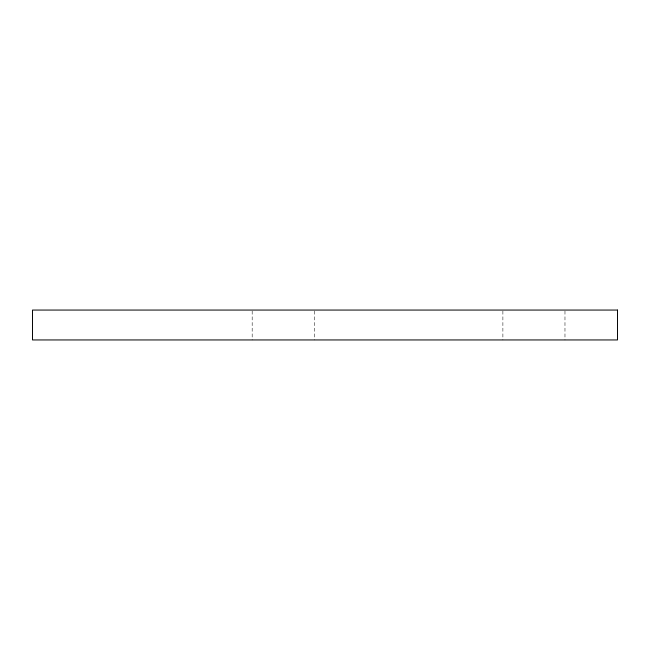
<?xml version="1.0" encoding="UTF-8"?>
<svg xmlns="http://www.w3.org/2000/svg" width="650" height="650" viewBox="0 0 650 650"><rect width="100%" height="100%" fill="white"/><g stroke="black" fill="none" stroke-linecap="round" stroke-linejoin="round"><path stroke-width="0.49" stroke-dasharray="3.25 2.44" d="M564.972 311.049L564.972 339.95M502.889 311.049L502.889 339.95M314.259 311.049L314.259 339.95M252.176 311.049L252.176 339.95"/><path stroke-width="0.97" d="M617.5 310.058L32.5 310.058L32.5 339.95L617.5 339.95L617.5 310.058"/></g></svg>
